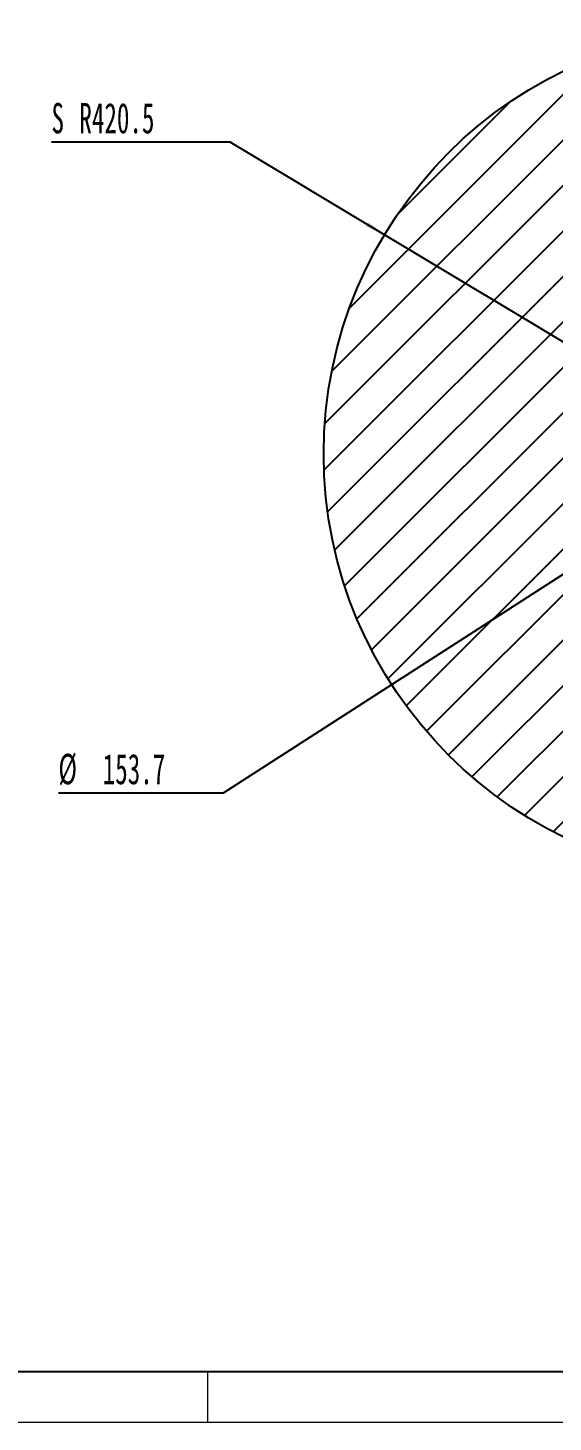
# Model space of a CAD drawing. Header units: millimetres. Extents: x 0 to 420, y 0 to 297.
# Drawn here: x 87.2 to 139.1, y 0 to 137.7 of the extents above; entities that cross this region are included whole.
import ezdxf

# ---------------------------------------------------------------- set-up
doc = ezdxf.new("R2010")
doc.units = ezdxf.units.MM
doc.layers.add('细线层', color=4, linetype='Continuous')
doc.styles.add('SLDTEXTSTYLE4', font='TXT', dxfattribs={"width": 0.605})
doc.dimstyles.new('SLDDIMSTYLE6', dxfattribs={"dimtxt": 3, "dimasz": 2, "dimexe": 0, "dimexo": 0.0625, "dimgap": 0.75, "dimtad": 0, "dimtih": 1, "dimtoh": 1, "dimdec": 1, "dimlfac": 10, "dimrnd": 1e-09, "dimzin": 12, "dimdsep": 46, "dimtxsty": 'SLDTEXTSTYLE4', "dimsah": 1, "dimcen": 0, "dimadec": 0, "dimazin": 3, "dimtfac": 1, "dimtofl": 0, "dimtmove": 0, "dimatfit": 3, "dimfxl": 0, "dimfrac": 2, "dimtolj": 1, "dimtzin": 12, "dimarcsym": 0})
doc.dimstyles.new('SLDDIMSTYLE8', dxfattribs={"dimtxt": 3, "dimasz": 2, "dimexe": 0, "dimexo": 0.0625, "dimgap": 0.75, "dimtad": 0, "dimtih": 1, "dimtoh": 1, "dimdec": 1, "dimlfac": 10, "dimrnd": 1e-09, "dimzin": 12, "dimdsep": 46, "dimtxsty": 'SLDTEXTSTYLE4', "dimsah": 1, "dimcen": 0, "dimadec": 0, "dimazin": 3, "dimtfac": 1, "dimtmove": 0, "dimatfit": 3, "dimfxl": 0, "dimfrac": 2, "dimtolj": 1, "dimtzin": 12, "dimarcsym": 0})

# ---------------------------------------------------------------- blocks, each defined once
blk = doc.blocks.new('_D_8')
at = {"layer": '细线层'}
for p, q in [((107.2, 126.37), (89.57, 126.37)), ((122.43, 117.23), (107.2, 126.37)), ((158.48, 95.59), (122.43, 117.23))]:
    blk.add_line(p, q, dxfattribs=at)
blk.add_solid([(122.43, 117.23), (120.84, 118.47), (120.59, 118.04)], dxfattribs=at)
at = {"layer": '细线层', "char_height": 3, "attachment_point": 1, "style": 'SLDTEXTSTYLE4'}
for s, insert in [('S', (89.57, 130.24)), ('R420.5', (92.32, 130.24))]:
    blk.add_mtext(s, dxfattribs=dict(at, insert=insert))
blk = doc.blocks.new('_D_10')
at = {"layer": '细线层'}
for p, q in [((164.94, 99.75), (167.47, 101.38)), ((164.94, 99.75), (152.02, 91.43)), ((152.02, 91.43), (106.52, 62.11)), ((106.52, 62.11), (90.25, 62.11))]:
    blk.add_line(p, q, dxfattribs=at)
for points in [[(164.94, 99.75), (166.76, 100.62), (166.49, 101.04)], [(152.02, 91.43), (150.21, 90.55), (150.48, 90.13)]]:
    blk.add_solid(points, dxfattribs=at)
at = {"layer": '细线层', "char_height": 3, "attachment_point": 1, "style": 'SLDTEXTSTYLE4'}
for s, insert in [('%%c', (90.25, 65.98)), ('153.7', (94.62, 65.98))]:
    blk.add_mtext(s, dxfattribs=dict(at, insert=insert))

msp = doc.modelspace()

# ---------------------------------------------------------------- hatches: boundary and pattern name
at = {"layer": '细线层'}
h = msp.add_hatch(dxfattribs=at)
h.set_pattern_fill('ANSI31', color=256, style=0)
edge = h.paths.add_edge_path(flags=0)
edge.add_arc((158.484, 95.588), 42.05, 0, 360)
edge = h.paths.add_edge_path(flags=0)
edge.add_arc((158.484, 95.588), 17.95, 0, 360)

# ---------------------------------------------------------------- linework, layer by layer
at = {"color": 190, "linetype": 'Continuous', "lineweight": 25}
msp.add_line((25, 5), (415, 5), dxfattribs=at)
at = {"color": 190, "linetype": 'Continuous', "lineweight": 18}
msp.add_line((105, 0), (105, 5), dxfattribs=at)
at = {"color": 1, "linetype": 'Continuous', "lineweight": 18}
msp.add_line((0, 0), (420, 0), dxfattribs=at)
at = {"layer": '细线层'}
msp.add_circle((158.484, 95.588), 42.05, dxfattribs=at)
msp.add_circle((158.484, 95.588), 42.05, dxfattribs=at)
msp.add_circle((158.484, 95.588), 42.05, dxfattribs=at)

# ---------------------------------------------------------------- dimensions: what is measured, and where the dimension line sits
dim = msp.add_radius_dim(center=(158.484, 95.588), mpoint=(122.429, 117.228), text='S<>', dimstyle='SLDDIMSTYLE6', dxfattribs=at)
dim.commit()
dim.dimension.update_dxf_attribs({"geometry": '_D_8', "text_midpoint": (97.591, 128.671), "dimtype": 164})
dim = msp.add_diameter_dim_2p(p1=(152.024, 91.426), p2=(164.944, 99.751), dimstyle='SLDDIMSTYLE8', dxfattribs=at)
dim.commit()
dim.dimension.update_dxf_attribs({"geometry": '_D_10', "text_midpoint": (97.591, 64.546), "dimtype": 163})

doc.saveas('drawing.dxf')
